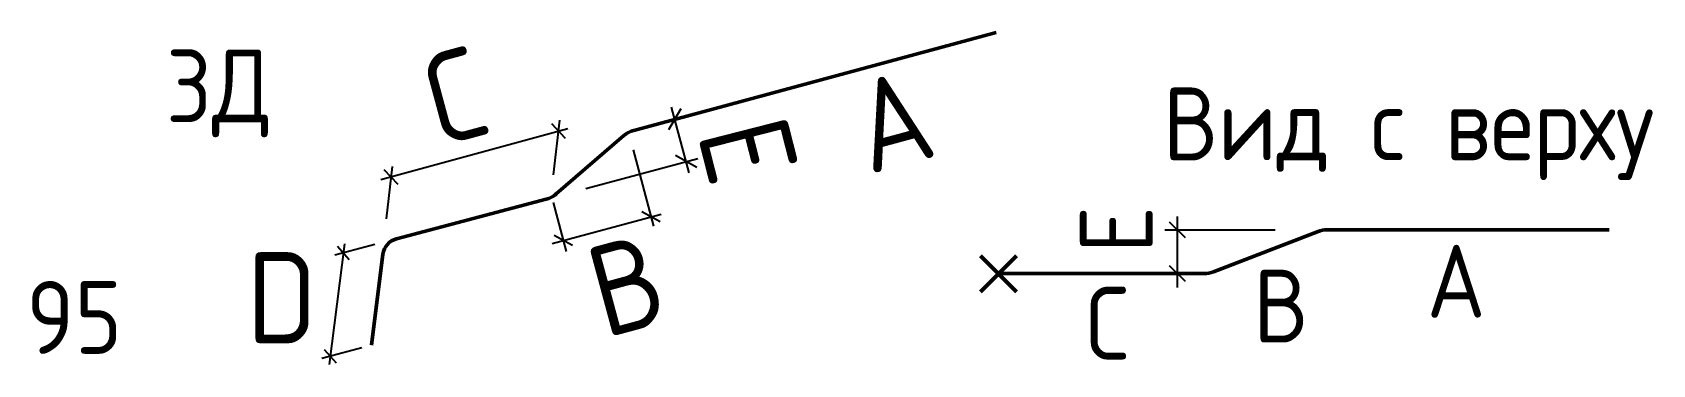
# Model space of a CAD drawing. Extents: x 238212 to 238657, y -41565 to -41474.
import ezdxf
from ezdxf.enums import TextEntityAlignment as Align

# ---------------------------------------------------------------- set-up
doc = ezdxf.new("R2010")
doc.units = 0
doc.layers.add('posedit.mtr.bar', color=7, linetype='Continuous', lineweight=50)
doc.layers.add('posedit.mtr.hidden', color=144, linetype='Continuous', plot=False)
doc.layers.add('posedit.mtr.lenght', color=183, linetype='Continuous')
doc.layers.add('posedit.mtr.text', color=3, linetype='Continuous')
doc.styles.add('posedit.ISOCPEUR', font='isocpeur.ttf', dxfattribs={"width": 0.9})

msp = doc.modelspace()

# ---------------------------------------------------------------- linework, layer by layer
at = {"layer": 'posedit.mtr.bar'}
for p, q in [((238565.34, -41528.55), (238536.62, -41539.64)), ((238645.31, -41528.08), (238567.86, -41528.08)), ((238472.61, -41535.19), (238482.51, -41545.09)), ((238482.51, -41535.19), (238472.61, -41545.09)), ((238534.09, -41540.11), (238477.59, -41540.11))]:
    msp.add_line(p, q, dxfattribs=at)
msp.add_lwpolyline([(238305.26, -41559.78), (238308.45, -41534.76, -0.305516), (238312.14, -41530.56), (238353.26, -41519.71, 0.113929), (238356.05, -41518.25), (238374.61, -41502.23, -0.112461), (238377.36, -41500.78), (238476.96, -41473.89)], format="xyb", dxfattribs=at)
for centre, start, end in [((238567.86, -41535.08), 90, 111.1251), ((238534.09, -41533.11), 270, 291.1251)]:
    msp.add_arc(centre, 7, start, end, dxfattribs=at)
at = {"layer": 'posedit.mtr.lenght'}
for p, q in [((238355.33, -41512.98), (238357.07, -41497.98)), ((238376.67, -41500.96), (238391.69, -41496.91)), ((238390.32, -41494.85), (238386.88, -41500.64)), ((238392.56, -41512.42), (238387.71, -41494.45)), ((238359.24, -41500.33), (238307.9, -41514.38)), ((238358.62, -41503.01), (238354.82, -41499.02)), ((238377.17, -41506.17), (238382.82, -41527.13)), ((238309.39, -41525.09), (238311.06, -41510.71)), ((238364.21, -41516.77), (238394.95, -41508.47)), ((238394.67, -41510.97), (238388.78, -41507.7)), ((238312.62, -41515.6), (238308.82, -41511.61)), ((238354.94, -41531.83), (238384.86, -41523.75)), ((238355.17, -41520.59), (238358.81, -41534.07)), ((238384.65, -41525.87), (238379.57, -41523.12)), ((238526.77, -41543.92), (238526.77, -41524.43)), ((238553.59, -41528.15), (238523.23, -41528.15)), ((238528.96, -41530.29), (238524.58, -41526.02)), ((238297.84, -41531.97), (238293.68, -41565.09)), ((238306.22, -41532.12), (238295.25, -41535.02)), ((238295.93, -41532.59), (238299.19, -41536.22)), ((238360.52, -41532.38), (238355.44, -41529.63)), ((238528.96, -41542.25), (238524.58, -41537.98)), ((238302.61, -41560.48), (238291.63, -41563.38)), ((238292.31, -41560.96), (238295.58, -41564.58))]:
    msp.add_line(p, q, dxfattribs=at)

# ---------------------------------------------------------------- texts
at = {"layer": 'posedit.mtr.hidden', "style": 'posedit.ISOCPEUR', "width": 0.9}
msp.add_text('95', height=20, dxfattribs=at).set_placement((238210.47, -41562.14))
at = {"layer": 'posedit.mtr.text', "style": 'posedit.ISOCPEUR', "width": 0.9}
for s, p in [('3Д', (238248.84, -41488.57)), ('Вид с верху', (238522.76, -41498.99))]:
    msp.add_text(s, height=20, dxfattribs=at).set_placement(p, align=Align.MIDDLE_LEFT)
for tag, p in [('C', (238328.18, -41491.26)), ('A', (238448.43, -41498.2)), ('B', (238375.39, -41543.33))]:
    msp.add_attdef(tag, text='', height=25, rotation=15.1084, dxfattribs=at).set_placement(p, align=Align.MIDDLE_CENTER)
for height, rotation, p in [(25, 284.3202, (238406.7, -41498.49)), (20, 90, (238509.96, -41534.49))]:
    msp.add_attdef('E', text='', height=height, rotation=rotation, dxfattribs=at).set_placement(p, align=Align.MIDDLE_LEFT)
for tag, p in [('A', (238603.29, -41542.2)), ('B', (238555.26, -41549.01)), ('C', (238507.44, -41553.74))]:
    msp.add_attdef(tag, text='', height=20, dxfattribs=at).set_placement(p, align=Align.MIDDLE_CENTER)
msp.add_attdef('D', text='', height=25, dxfattribs=at).set_placement((238290.39, -41546.72), align=Align.MIDDLE_RIGHT)

doc.saveas('drawing.dxf')
